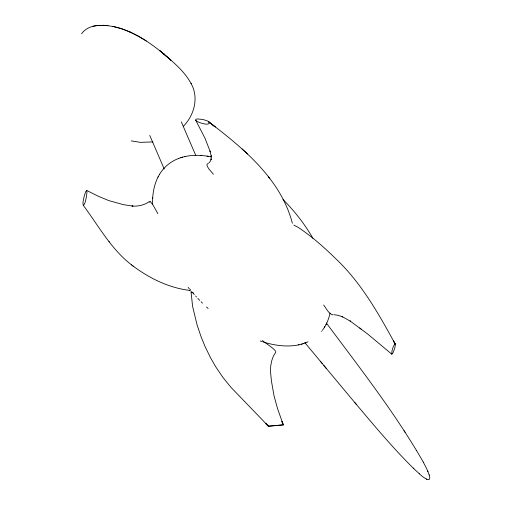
<?xml version="1.0" encoding="UTF-8"?>
<svg xmlns="http://www.w3.org/2000/svg" width="505" height="505" viewBox="0 0 505 505"><rect width="100%" height="100%" fill="white"/><g stroke="black" fill="none" stroke-linecap="round" stroke-linejoin="round"><path stroke-width="0.76" d="M152.56 204.424C152.333 194.898 153.836 185.152 158.248 176.617M152.655 198.635L152.68 197.373M330.049 313.125C328.768 319.267 326.249 325.195 322.461 330.213M275.78 352.162L273.344 356.164L271.633 361.018L270.699 366.119L270.516 371.579L271.406 380.814L274.045 395.92L277.535 408.532L283.261 424.869L277.832 425.393A25.951 0.354 -4.9 0 1 275.137 425.639L268.439 426.207L230.987 387.36L222.825 377.285L215.925 367.116L210.636 357.95L205.081 346.569L201.104 336.835L197.064 324.86L192.588 306.377L191.054 291.808L193.39 292.932M159.365 174.629C163.702 167.187 170.703 161.398 178.764 158.418M324.589 327.107L324.848 326.647M326.022 324.532L326.325 323.983M157.945 177.16L159.624 174.168M321.54 331.4L321.868 331.002M81.551 33.772C85.408 28.312 92.011 25.793 98.5 25.427M183.258 126.439C193.106 116.447 198.181 101.006 192.992 87.523C186.345 72.007 172.319 61.459 159.877 50.74L170.968 60.24L163.298 53.492L164.207 54.231C145.623 39.119 123.264 24.177 98.286 25.439L108.001 25.591L102.944 25.25M209.026 162.799L210.25 161.341L211.223 158.936L211.058 159.605L211.241 155.799L211.33 156.601L210.042 151.014L210.314 151.866L204.992 138.244L195.568 119.956L195.902 119.313L197.259 118.94L202.259 119.395A25.951 20.553 -14 0 1 204.815 120.07C212.731 122.077 209.184 125.65 203.023 123.542A25.951 20.553 -14 0 1 200.466 122.866L197.505 121.661L195.776 120.379M149.253 201.621C144.316 205.207 137.979 206.501 131.963 206.059L132.985 206.122L123.611 204.683L108.903 200.636L97.85 196.047L86.677 190.404L85.629 191.78L84.259 196.079A25.951 12.865 -81.4 0 0 83.653 198.818C81.842 205.705 84.019 207.959 85.755 199.759A25.951 12.865 -81.4 0 0 86.361 197.019L86.98 192.386L86.677 190.404M307.968 341.822L305.493 342.87M333.193 314.621L332.644 314.88C328.3 313.447 326.337 308.391 323.686 305.014M180.796 157.705C190.663 154.498 201.407 154.871 211.469 156.91M301.51 344.176L303.347 343.621M178.398 158.551L181.251 157.547M302.893 343.785L305.86 342.737M208.395 163.405L207.044 164.157L207.107 165.905L208.723 168.784L213.413 174.219M182.172 157.263L182.627 157.156M185.007 156.556L185.55 156.424M263.042 341.948C274.581 345.489 287.042 347.333 298.985 344.795M298.442 344.934L301.965 344.063M92.914 26.367L94.763 25.957M268.439 426.207L265.876 423.619L268.439 426.201L273.868 425.69A25.951 0.354 -4.9 0 1 276.563 425.444M152.964 141.905L140.478 142.366L131.243 140.882M277.27 425.38L283.261 424.869L281.923 421.486L283.255 424.875M132.948 265.965C149.676 278.438 169.308 288.102 190.221 290.451L190.303 289.258M419.27 473.715C421.845 476.303 432.444 484.907 429.181 474.845M334.177 314.729L337.978 315.278L342.737 316.881L342.068 316.591L350.609 321.319L350.022 320.94L367.634 333.994L391.804 354.188L392.959 352.938L394.563 348.753A25.951 7.329 -56.2 0 0 395.03 346.941C396.198 340.174 392.694 347.301 392.404 349.422A25.951 7.329 -56.2 0 0 391.937 351.24L391.798 354.188M200.542 155.407L201.792 155.553M207.05 156.14L208.496 156.304M293.885 225.066L296.65 226.657M112.798 26.367L121.68 28.785L130.214 32.156L129.892 32.023L138.711 36.429L138.383 36.246L146.374 41.012M275.831 351.524C274.114 348.374 266.135 343.722 262.43 340.503M260.214 340.938L262.335 341.696M426.365 479.037L426.731 479.22M297.174 226.713C311.168 235.848 323.774 246.97 335.699 258.642C361.245 282.775 378.605 313.668 395.282 344.202L393.408 340.837L395.162 343.993M359.712 327.941L361.277 329.134M189.476 290.116L189.93 290.47M83.173 205.226C98.57 225.735 111.043 249.281 131.811 265.081M131.458 264.803L133.307 266.242M209.07 122.103L215.25 126.932L208.533 121.711C243.157 148.047 280.988 179.18 292.363 223.254M419.32 473.759L413.734 468.596M247.564 153.918L242.11 148.931M206.532 307.002L208.155 308.517M413.772 468.634L413.305 468.179L413.772 468.634C392.77 447.91 373.87 425.185 354.87 402.655M201.104 301.769L202.524 303.164M282.983 199.45C294.548 211.058 304.711 224.087 312.917 238.284M199.721 300.361L197.884 298.449M195.612 296.018L196.502 296.997M191.988 291.978L194.267 294.554M356.498 404.593L320.34 361.271M304.749 342.535L322.36 363.695M323.901 365.538L326.236 368.341M188.144 287.402L189.375 288.892M190.997 291.934L191.307 292.326M268.351 176.756L269.418 178.132M326.331 322.966C360.09 368.391 395.289 413.191 423.474 462.41M108.966 241.541L109.263 241.933M404.063 430.746L405.067 432.267M416.423 450.208L416.764 450.763M191.01 83.243L191.256 83.666M423.323 462.132L427.142 469.688L429.244 475.047M157.831 213.628L153.002 204.998L150.08 201.179L149.707 202.391M181.333 121.92L195.788 155.458M149.758 135.428L164.207 168.967M427.76 471.083L427.988 471.613M97.553 25.521L95.445 25.818L97.553 25.521"/></g></svg>
